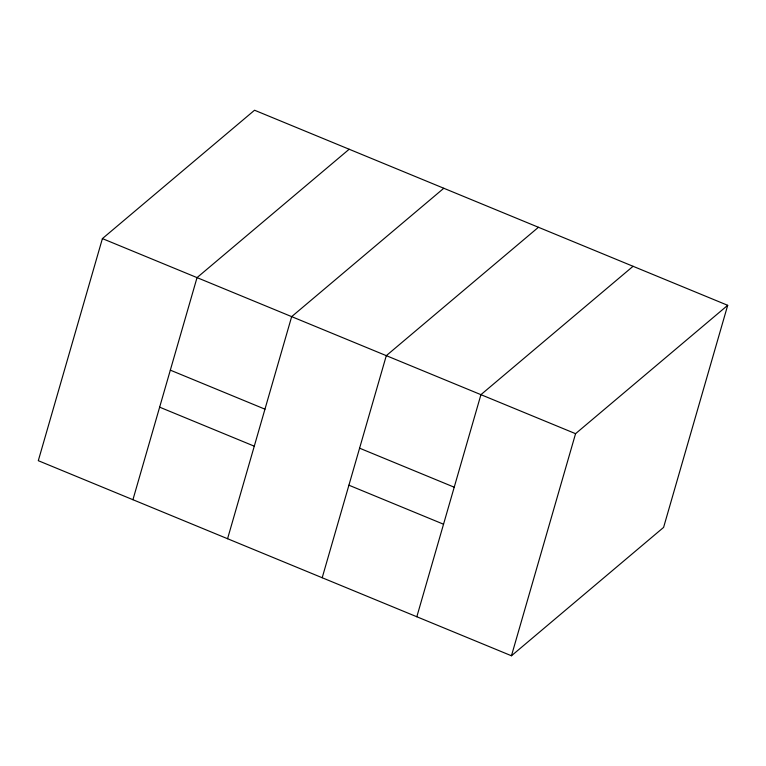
<?xml version="1.0" encoding="UTF-8"?>
<svg xmlns="http://www.w3.org/2000/svg" width="766" height="766" viewBox="0 0 766 766"><rect width="100%" height="100%" fill="white"/><g stroke="black" fill="none" stroke-linecap="round" stroke-linejoin="round"><path stroke-width="1.15" d="M102.405 238.599L38.3 460.692L511.458 655.773L663.595 527.401L727.7 305.308L254.542 110.227L102.405 238.599L575.563 433.68L727.7 305.308M132.93 499.71L197.034 277.618L349.172 149.246M227.569 538.718L291.664 316.636L443.801 188.264M322.199 577.736L386.303 355.654L538.431 227.282M416.828 616.754L480.933 394.662L633.07 266.29M511.458 655.773L575.563 433.68M170.33 370.15L264.959 409.168M359.589 448.187L454.219 487.205M159.644 407.167L254.274 446.185M348.903 485.204L443.543 524.222"/></g></svg>
